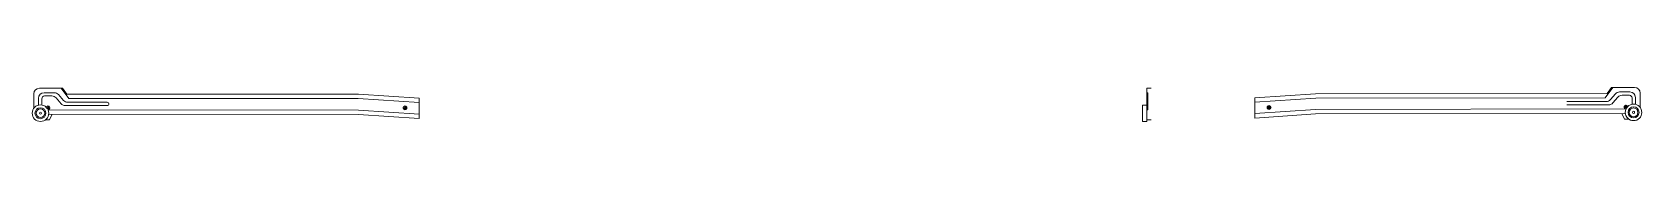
# Model space of a CAD drawing. Header units: millimetres. Extents: x 1505 to 3782, y 1569 to 3456.
# Drawn here: x 2297 to 2443, y 2414.2 to 2417.3 of the extents above; entities that cross this region are included whole.
import ezdxf

# ---------------------------------------------------------------- set-up
doc = ezdxf.new("R2010")
doc.units = ezdxf.units.MM
doc.linetypes.add('ACAD_ISO02W100', pattern=[15, 12, -3])
doc.layers.add('meccanismi', color=4, linetype='Continuous', lineweight=18)

msp = doc.modelspace()

# ---------------------------------------------------------------- linework, layer by layer
at = {"layer": 'meccanismi'}
for p, q in [((2297.19, 2415.4), (2297.19, 2416.71)), ((2297.61, 2415.69), (2297.61, 2416.31)), ((2297.69, 2417.21), (2299.79, 2417.21)), ((2298.11, 2416.81), (2299.05, 2416.81)), ((2298.16, 2416.51), (2298.83, 2416.51)), ((2300.18, 2416.68), (2326.63, 2416.68)), ((2332.13, 2414.47), (2332.13, 2416.31)), ((2398.54, 2417.21), (2398.14, 2417.21)), ((2398.54, 2417.21), (2398.14, 2417.21)), ((2398.14, 2417.21), (2398.14, 2415.69)), ((2398.14, 2416.81), (2398.22, 2416.81)), ((2398.22, 2416.81), (2398.22, 2415.25)), ((2407.95, 2414.51), (2407.95, 2416.35)), ((2439.9, 2416.75), (2413.44, 2416.72)), ((2439.73, 2416.35), (2413.46, 2416.32)), ((2442.39, 2417.28), (2440.28, 2417.28)), ((2441.96, 2416.88), (2441.02, 2416.88)), ((2441.91, 2416.58), (2441.25, 2416.58)), ((2442.16, 2415.76), (2442.16, 2416.33)), ((2442.46, 2415.77), (2442.46, 2416.38)), ((2442.89, 2415.47), (2442.89, 2416.78)), ((2297.91, 2415.69), (2297.91, 2416.26)), ((2298.36, 2415.45), (2298.45, 2415.45)), ((2298.36, 2415.45), (2298.36, 2415.44)), ((2298.38, 2415.41), (2298.45, 2415.41)), ((2298.45, 2415.55), (2298.49, 2415.55)), ((2298.45, 2415.55), (2298.45, 2415.45)), ((2298.45, 2415.41), (2298.45, 2415.31)), ((2298.45, 2415.31), (2298.49, 2415.31)), ((2298.47, 2415.25), (2326.64, 2415.23)), ((2298.49, 2415.55), (2298.49, 2415.45)), ((2298.49, 2415.45), (2298.59, 2415.45)), ((2298.49, 2415.41), (2298.59, 2415.41)), ((2298.49, 2415.41), (2298.49, 2415.31)), ((2298.53, 2414.85), (2326.63, 2414.83)), ((2298.59, 2415.45), (2298.59, 2415.41)), ((2300.04, 2415.64), (2303.85, 2415.64)), ((2300.27, 2415.94), (2303.85, 2415.94)), ((2300.35, 2416.28), (2326.62, 2416.28)), ((2304, 2415.79), (2304, 2415.79)), ((2330.73, 2415.45), (2330.83, 2415.45)), ((2330.73, 2415.45), (2330.73, 2415.41)), ((2330.73, 2415.41), (2330.83, 2415.41)), ((2330.83, 2415.55), (2330.87, 2415.55)), ((2330.83, 2415.55), (2330.83, 2415.45)), ((2330.83, 2415.41), (2330.83, 2415.31)), ((2330.83, 2415.31), (2330.87, 2415.31)), ((2330.87, 2415.55), (2330.87, 2415.45)), ((2330.87, 2415.45), (2330.96, 2415.45)), ((2330.87, 2415.41), (2330.96, 2415.41)), ((2330.87, 2415.41), (2330.87, 2415.31)), ((2330.96, 2415.45), (2330.96, 2415.41)), ((2398.14, 2415.69), (2397.74, 2415.69)), ((2397.74, 2415.69), (2397.74, 2414.2)), ((2398.14, 2415.69), (2398.14, 2414.2)), ((2398.22, 2415.25), (2398.14, 2415.25)), ((2409.21, 2415.49), (2409.11, 2415.49)), ((2409.11, 2415.45), (2409.11, 2415.49)), ((2409.11, 2415.49), (2409.21, 2415.49)), ((2409.11, 2415.49), (2409.11, 2415.45)), ((2409.21, 2415.45), (2409.11, 2415.45)), ((2409.11, 2415.45), (2409.21, 2415.45)), ((2409.25, 2415.59), (2409.21, 2415.59)), ((2409.21, 2415.49), (2409.21, 2415.59)), ((2409.21, 2415.59), (2409.25, 2415.59)), ((2409.21, 2415.59), (2409.21, 2415.49)), ((2409.21, 2415.35), (2409.21, 2415.45)), ((2409.21, 2415.45), (2409.21, 2415.35)), ((2409.25, 2415.35), (2409.21, 2415.35)), ((2409.21, 2415.35), (2409.25, 2415.35)), ((2409.25, 2415.49), (2409.25, 2415.59)), ((2409.25, 2415.59), (2409.25, 2415.49)), ((2409.35, 2415.49), (2409.25, 2415.49)), ((2409.25, 2415.49), (2409.35, 2415.49)), ((2409.35, 2415.45), (2409.25, 2415.45)), ((2409.25, 2415.35), (2409.25, 2415.45)), ((2409.25, 2415.45), (2409.35, 2415.45)), ((2409.25, 2415.45), (2409.25, 2415.35)), ((2409.35, 2415.45), (2409.35, 2415.49)), ((2409.35, 2415.49), (2409.35, 2415.45)), ((2441.6, 2415.33), (2413.43, 2415.28)), ((2441.54, 2414.93), (2413.45, 2414.88)), ((2439.81, 2416.01), (2436.23, 2416.01)), ((2440.04, 2415.71), (2436.23, 2415.71)), ((2441.59, 2415.52), (2441.49, 2415.52)), ((2441.49, 2415.48), (2441.49, 2415.52)), ((2441.59, 2415.48), (2441.49, 2415.48)), ((2441.62, 2415.62), (2441.59, 2415.62)), ((2441.59, 2415.52), (2441.59, 2415.62)), ((2441.59, 2415.38), (2441.59, 2415.48)), ((2441.62, 2415.38), (2441.59, 2415.38)), ((2441.62, 2415.52), (2441.62, 2415.62)), ((2441.72, 2415.52), (2441.62, 2415.52)), ((2441.7, 2415.48), (2441.62, 2415.48)), ((2441.62, 2415.38), (2441.62, 2415.48)), ((2441.72, 2415.51), (2441.72, 2415.52)), ((2398.14, 2414.2), (2397.74, 2414.2)), ((2398.54, 2414.35), (2398.14, 2414.35))]:
    msp.add_line(p, q, dxfattribs=at)
at = {"layer": 'meccanismi', "linetype": 'ACAD_ISO02W100'}
for p, q in [((2299.2, 2416.34), (2299.66, 2415.81)), ((2299.43, 2416.64), (2299.89, 2416.11)), ((2299.67, 2417.21), (2300.35, 2416.28)), ((2299.79, 2417.21), (2300.18, 2416.68)), ((2326.63, 2416.68), (2332.13, 2416.31)), ((2413.44, 2416.72), (2407.95, 2416.35)), ((2413.46, 2416.32), (2407.95, 2415.95)), ((2440.4, 2417.28), (2439.73, 2416.35)), ((2440.28, 2417.28), (2439.9, 2416.75)), ((2440.64, 2416.71), (2440.19, 2416.18)), ((2440.87, 2416.41), (2440.41, 2415.88)), ((2298.6, 2414.35), (2298.86, 2414.85)), ((2326.62, 2416.28), (2332.13, 2415.91)), ((2326.64, 2415.23), (2332.13, 2414.87)), ((2413.43, 2415.28), (2407.95, 2414.91)), ((2413.45, 2414.88), (2407.95, 2414.51)), ((2441.48, 2414.42), (2441.22, 2414.92)), ((2298.23, 2414.35), (2298.6, 2414.35)), ((2326.63, 2414.83), (2332.13, 2414.47)), ((2441.84, 2414.42), (2441.48, 2414.42))]:
    msp.add_line(p, q, dxfattribs=at)
at = {"layer": 'meccanismi'}
for centre, radius in [((2297.79, 2414.95), 0.75), ((2297.79, 2414.95), 0.5), ((2297.79, 2414.95), 0.4), ((2297.79, 2414.95), 0.1), ((2330.85, 2415.43), 0.175), ((2409.23, 2415.47), 0.175), ((2409.23, 2415.47), 0.175), ((2442.29, 2415.02), 0.75), ((2442.29, 2415.02), 0.5), ((2442.29, 2415.02), 0.4), ((2442.29, 2415.02), 0.1)]:
    msp.add_circle(centre, radius, dxfattribs=at)
at = {"layer": 'meccanismi', "linetype": 'ACAD_ISO02W100', "ltscale": 0.01}
for centre, radius in [((2298.47, 2415.43), 0.1), ((2330.85, 2415.43), 0.1), ((2409.23, 2415.47), 0.117), ((2409.23, 2415.47), 0.1)]:
    msp.add_circle(centre, radius, dxfattribs=at)
at = {"layer": 'meccanismi'}
for centre, radius, start, end in [((2297.69, 2416.71), 0.5, 90, 180), ((2298.11, 2416.31), 0.5, 90, 180), ((2298.16, 2416.26), 0.25, 90, 180), ((2298.83, 2416.01), 0.5, 41.0943, 90), ((2299.05, 2416.31), 0.5, 41.0943, 90), ((2441.02, 2416.38), 0.5, 90.0559, 138.9615), ((2441.25, 2416.08), 0.5, 90.0559, 138.9615), ((2441.91, 2416.33), 0.25, 0.0559, 90.0559), ((2441.96, 2416.38), 0.5, 0.0559, 90.0559), ((2442.39, 2416.78), 0.5, 0.0559, 90.0559), ((2298.47, 2415.43), 0.175, 270.4741, 159.801), ((2300.04, 2416.14), 0.5, 221.0943, 269.9929), ((2300.27, 2416.44), 0.5, 221.0943, 269.9929), ((2303.85, 2415.79), 0.15, 0, 89.9929), ((2303.85, 2415.79), 0.15, 269.9929, 0), ((2439.81, 2416.51), 0.5, 270.063, 318.9615), ((2440.04, 2416.21), 0.5, 270.063, 318.9615), ((2441.6, 2415.5), 0.175, 20.2549, 269.5817)]:
    msp.add_arc(centre, radius, start, end, dxfattribs=at)
at = {"layer": 'meccanismi', "linetype": 'ACAD_ISO02W100', "ltscale": 0.01}
msp.add_arc((2441.6, 2415.5), 0.1, 354.2375, 295.5991, dxfattribs=at)

doc.saveas('drawing.dxf')
